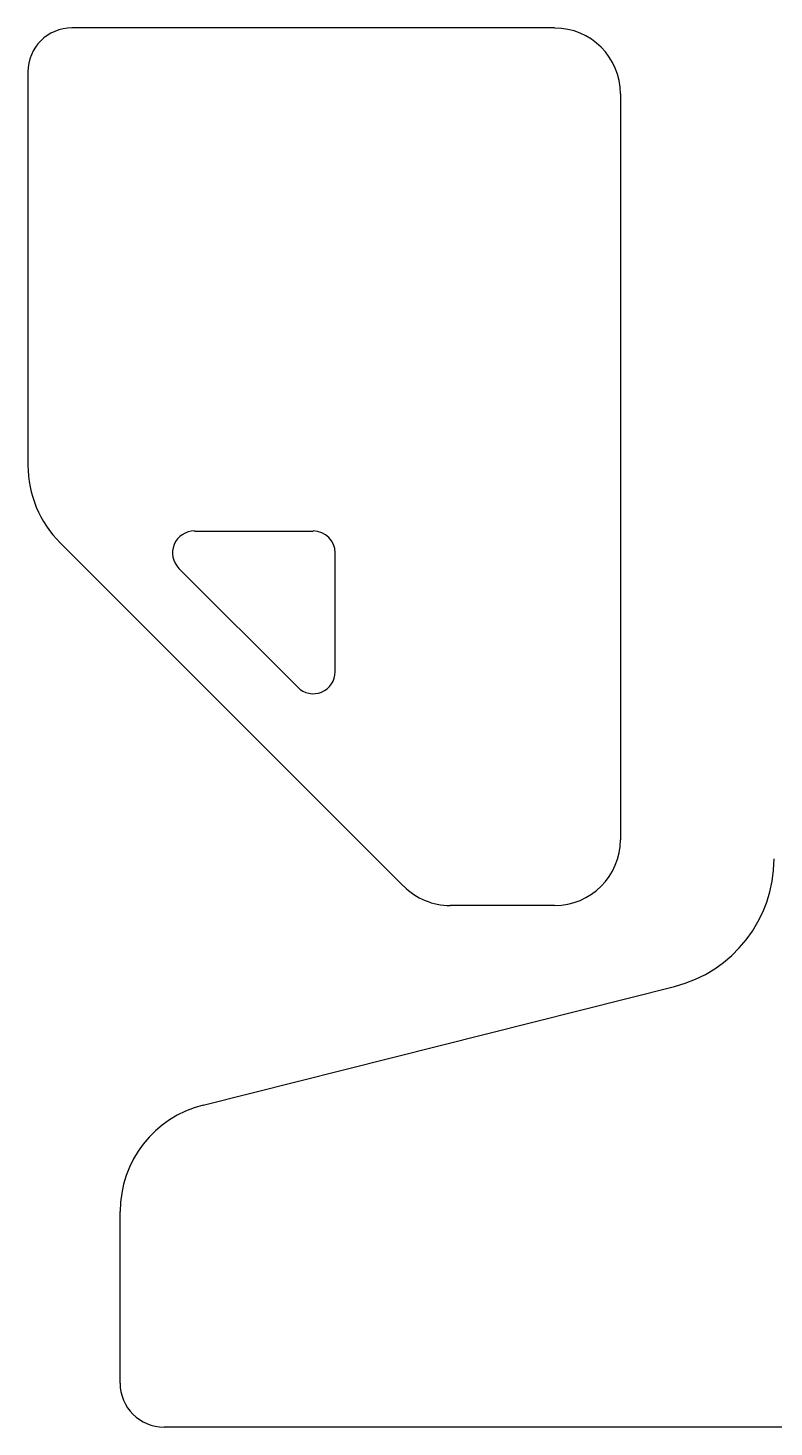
# Model space of a CAD drawing. Extents: x 442 to 745, y 5 to 355.
# Drawn here: x 673.26 to 687.26, y 213.05 to 239.3 of the extents above; entities that cross this region are included whole.
import ezdxf

# ---------------------------------------------------------------- set-up
doc = ezdxf.new("R2010")
doc.units = 0
doc.layers.add('VISIBLE__ANSI_', color=7, linetype='CONTINUOUS')

msp = doc.modelspace()

# ---------------------------------------------------------------- linework, layer by layer
at = {"layer": 'VISIBLE__ANSI_'}
for p, q in [((683.141, 239.304), (674.082, 239.304)), ((673.258, 238.48), (673.258, 231.098)), ((684.376, 238.068), (684.376, 224.069)), ((676.382, 229.862), (678.611, 229.862)), ((680.308, 223.195), (673.861, 229.642)), ((679.023, 227.221), (679.023, 229.451)), ((676.091, 229.16), (678.32, 226.93)), ((683.141, 222.833), (681.182, 222.833)), ((676.544, 219.088), (685.391, 221.314)), ((674.988, 213.87), (674.988, 217.091)), ((706.323, 213.046), (675.811, 213.046))]:
    msp.add_line(p, q, dxfattribs=at)
for centre, radius, start, end in [((674.082, 238.48), 0.824, 90, 180), ((683.141, 238.068), 1.235, 0, 90), ((675.317, 231.098), 2.059, 180, 225), ((676.382, 229.451), 0.412, 90, 225), ((678.611, 229.451), 0.412, 0, 90), ((678.611, 227.221), 0.412, 225, 0), ((683.141, 224.069), 1.235, 270, 0), ((684.788, 223.71), 2.471, 284.1267, 0), ((681.182, 224.069), 1.235, 225, 270), ((677.046, 217.091), 2.059, 104.1267, 180), ((675.811, 213.87), 0.824, 180, 270)]:
    msp.add_arc(centre, radius, start, end, dxfattribs=at)

doc.saveas('drawing.dxf')
